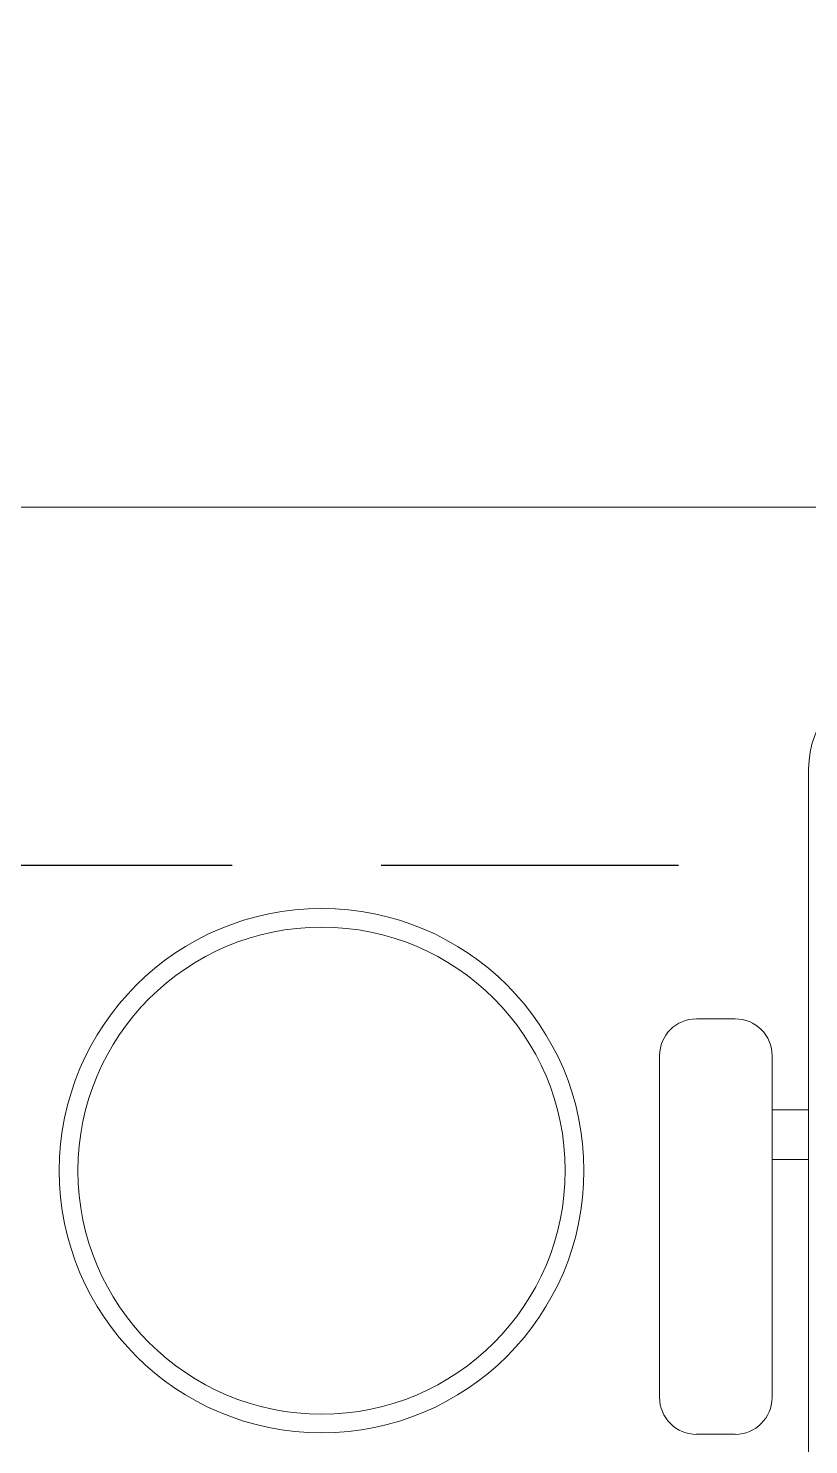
# Model space of a CAD drawing. Header units: inches. Extents: x -12418 to 57169, y -29325 to 19878.
# Drawn here: x 47271 to 47687, y -6649 to -5892 of the extents above; entities that cross this region are included whole.
import ezdxf

# ---------------------------------------------------------------- set-up
doc = ezdxf.new("R2010")
doc.units = ezdxf.units.IN
doc.header["$LTSCALE"] = 25
doc.header["$MEASUREMENT"] = 0
doc.linetypes.add('DASHDOT', pattern=[25.4, 12.7, -6.35, 0, -6.35])
doc.linetypes.add('HIDDEN', pattern=[9.525, 6.35, -3.175])
doc.layers.get('0').update_dxf_attribs({"color": 8})
for name, color, linetype, lineweight in [('00-Ground Floor$0$LOADING', 253, 'Continuous', 5), ('E-LITE-CLNG-CNDT', 6, 'DASHDOT', 35), ('E-POWR-FLOR-CNDT', 6, 'HIDDEN', 25)]:
    doc.layers.add(name, color=color, linetype=linetype, lineweight=lineweight)

# ---------------------------------------------------------------- blocks, each defined once
blk = doc.blocks.new('00-Ground Floor$0$WM00001-P')
at = {"layer": '00-Ground Floor$0$LOADING'}
for radius in [0.14, 0.13]:
    blk.add_circle((0, 0), radius, dxfattribs=at)
blk = doc.blocks.new('00-Ground Floor$0$GF21043-P')
at = {"color": 0}
blk.add_line((-0.8, 0), (0.8, 0), dxfattribs=at)
blk = doc.blocks.new('00-Ground Floor$0$GF21018-P')
at = {"color": 0}
for p, q in [((-0.2207, 0.47563), (-0.2207, 0.0675)), ((-0.2806, 0.34221), (-0.25983, 0.34221)), ((-0.30021, 0.32259), (-0.30021, 0.14)), ((-0.24021, 0.32259), (-0.24021, 0.14)), ((-0.24021, 0.29372), (-0.2207, 0.29372)), ((-0.24021, 0.26708), (-0.2207, 0.26708)), ((-0.2806, 0.12039), (-0.25983, 0.12039))]:
    blk.add_line(p, q, dxfattribs=at)
for centre, radius, start, end in [((-0.1707, 0.47563), 0.05, 99.63288, 180), ((-0.2806, 0.32259), 0.01962, 90, 180), ((-0.25983, 0.32259), 0.01962, 360, 90), ((-0.2806, 0.14), 0.01962, 180, 270), ((-0.25983, 0.14), 0.01962, 270, 360)]:
    blk.add_arc(centre, radius, start, end, dxfattribs=at)
blk = doc.blocks.new('00-Ground Floor')
at = {"layer": '00-Ground Floor$0$LOADING', "extrusion": (-2.24019e-05, -2.34045e-18, 1), "xscale": 1000, "yscale": 1000, "zscale": 1000, "rotation": 359.9999999999999}
blk.add_blockref('00-Ground Floor$0$GF21043-P', (47588.27, -6148.07, -1.08), dxfattribs=at)
at = {"layer": '00-Ground Floor$0$LOADING', "extrusion": (-2.24021e-05, -7.77426e-06, 1), "xscale": 1000, "yscale": 1000, "zscale": 1000, "rotation": 359.9985892349694}
blk.add_blockref('00-Ground Floor$0$GF21018-P', (47908.05, -6763.45, -1.04), dxfattribs=at)
at = {"layer": '00-Ground Floor$0$LOADING', "extrusion": (2.24019e-05, 2.33707e-18, -1), "xscale": -1000, "yscale": 1000, "zscale": 1000, "rotation": 359.9999999999996}
blk.add_blockref('00-Ground Floor$0$WM00001-P', (-47427.49, -6502.28, 1.09), dxfattribs=at)

msp = doc.modelspace()

# ---------------------------------------------------------------- linework, layer by layer
at = {"layer": 'E-POWR-FLOR-CNDT', "elevation": 0}
msp.add_lwpolyline([(48694.19, -6463.09), (48570.44, -6339.34), (46420.79, -6339.34, -0.414214), (46345.79, -6264.34), (46345.79, -4883.66, 0.414214), (46270.79, -4808.66), (45561.48, -4808.66, -0.198912), (45508.45, -4786.69), (45406.67, -4684.92)], format="xyb", dxfattribs=at)

# ---------------------------------------------------------------- block references
at = {"layer": 'E-LITE-CLNG-CNDT'}
msp.add_blockref('00-Ground Floor', (0, 0), dxfattribs=at)

doc.saveas('drawing.dxf')
